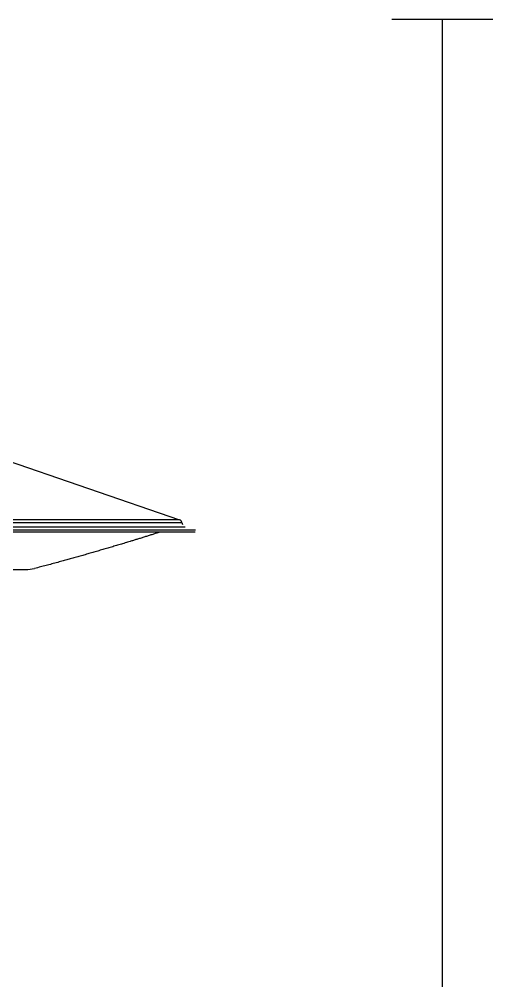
# Model space of a CAD drawing. Extents: x 0 to 157, y 0 to 402.
# Drawn here: x 99.7 to 149.6, y 300.8 to 402.1 of the extents above; entities that cross this region are included whole.
import ezdxf

# ---------------------------------------------------------------- set-up
doc = ezdxf.new("R2010")
doc.units = 0
doc.layers.add('LIVELLO_1', color=160, linetype='Continuous')

# ---------------------------------------------------------------- blocks, each defined once
blk = doc.blocks.new('AI9-BLK1')
at = {"layer": 'LIVELLO_1', "color": 7}
for p, q in [((60.96, 200.87), (71.59, 200.87)), ((66.27, 200.87), (66.27, 32.32)), ((13.54, 156.8), (38.58, 148.18)), ((-18.95, 147.9), (38.84, 147.9)), ((38.58, 148.18), (-18.69, 148.18)), ((38.84, 147.9), (38.9, 147.68)), ((-20.36, 147.11), (40.26, 147.11)), ((40.24, 146.89), (-20.35, 146.89)), ((39.19, 147.39), (-19.3, 147.39)), ((-2.49, 142.96), (22.38, 142.96))]:
    blk.add_line(p, q, dxfattribs=at)
for points in [[(38.84, 147.9), (38.81, 148.03), (38.71, 148.14), (38.58, 148.18)], [(22.38, 142.96), (22.69, 142.96), (23, 142.99), (23.3, 143.07)]]:
    blk.add_open_spline(points, degree=3, dxfattribs=at)
blk.add_open_spline([(36.53, 146.89), (36.53, 146.89), (36.52, 146.89), (36.52, 146.89), (36.51, 146.89), (36.5, 146.88), (36.49, 146.88), (36.48, 146.88), (36.47, 146.87), (36.45, 146.87), (36.44, 146.86), (36.41, 146.86), (36.4, 146.85), (36.38, 146.84), (36.36, 146.84), (36.34, 146.83), (36.33, 146.82), (36.31, 146.82), (36.29, 146.81), (36.17, 146.78), (36.05, 146.74), (35.93, 146.7), (35.82, 146.66), (35.69, 146.62), (35.57, 146.59), (35.45, 146.55), (35.32, 146.51), (35.2, 146.47), (35.07, 146.43), (34.95, 146.39), (34.82, 146.35), (34.7, 146.31), (34.57, 146.27), (34.45, 146.23), (34.32, 146.19), (34.2, 146.15), (34.08, 146.12), (33.96, 146.08), (33.85, 146.05), (33.72, 146.01), (33.61, 145.97), (33.49, 145.94), (33.38, 145.9), (33.2, 145.85), (33.03, 145.8), (32.85, 145.74), (32.68, 145.69), (32.5, 145.64), (32.33, 145.59), (32.15, 145.53), (31.98, 145.48), (31.8, 145.43), (31.63, 145.38), (31.45, 145.32), (31.28, 145.28), (31.1, 145.22), (30.93, 145.17), (30.75, 145.12), (30.58, 145.07), (30.4, 145.02), (30.22, 144.97), (30.05, 144.91), (29.87, 144.86), (29.7, 144.81), (29.52, 144.76), (29.35, 144.71), (29.17, 144.66), (29, 144.61), (28.82, 144.56), (28.65, 144.51), (28.47, 144.46), (28.3, 144.41), (28.12, 144.36), (27.94, 144.31), (27.77, 144.26), (27.59, 144.21), (27.42, 144.16), (27.25, 144.11), (27.07, 144.06), (26.91, 144.02), (26.73, 143.97), (26.57, 143.92), (26.4, 143.87), (26.23, 143.83), (26.06, 143.78), (25.85, 143.73), (25.64, 143.67), (25.44, 143.61), (25.24, 143.56), (25.02, 143.5), (24.82, 143.45), (24.72, 143.42), (24.62, 143.4), (24.53, 143.37), (24.43, 143.35), (24.33, 143.32), (24.23, 143.3), (24.13, 143.27), (24.03, 143.24), (23.93, 143.22), (23.83, 143.19), (23.73, 143.17), (23.62, 143.14), (23.52, 143.12), (23.41, 143.09), (23.3, 143.07)], degree=3, knots=[0, 0, 0, 0, 1, 1, 1, 2, 2, 2, 3, 3, 3, 4, 4, 4, 5, 5, 5, 6, 6, 6, 7, 7, 7, 8, 8, 8, 9, 9, 9, 10, 10, 10, 11, 11, 11, 12, 12, 12, 13, 13, 13, 14, 14, 14, 15, 15, 15, 16, 16, 16, 17, 17, 17, 18, 18, 18, 19, 19, 19, 20, 20, 20, 21, 21, 21, 22, 22, 22, 23, 23, 23, 24, 24, 24, 25, 25, 25, 26, 26, 26, 27, 27, 27, 28, 28, 28, 29, 29, 29, 30, 30, 30, 31, 31, 31, 32, 32, 32, 33, 33, 33, 34, 34, 34, 35, 35, 35, 35], dxfattribs=at)

msp = doc.modelspace()

# ---------------------------------------------------------------- block references
at = {"layer": 'LIVELLO_1', "color": 7}
msp.add_blockref('AI9-BLK1', (78.007125, 201.188667), dxfattribs=at)

doc.saveas('drawing.dxf')
